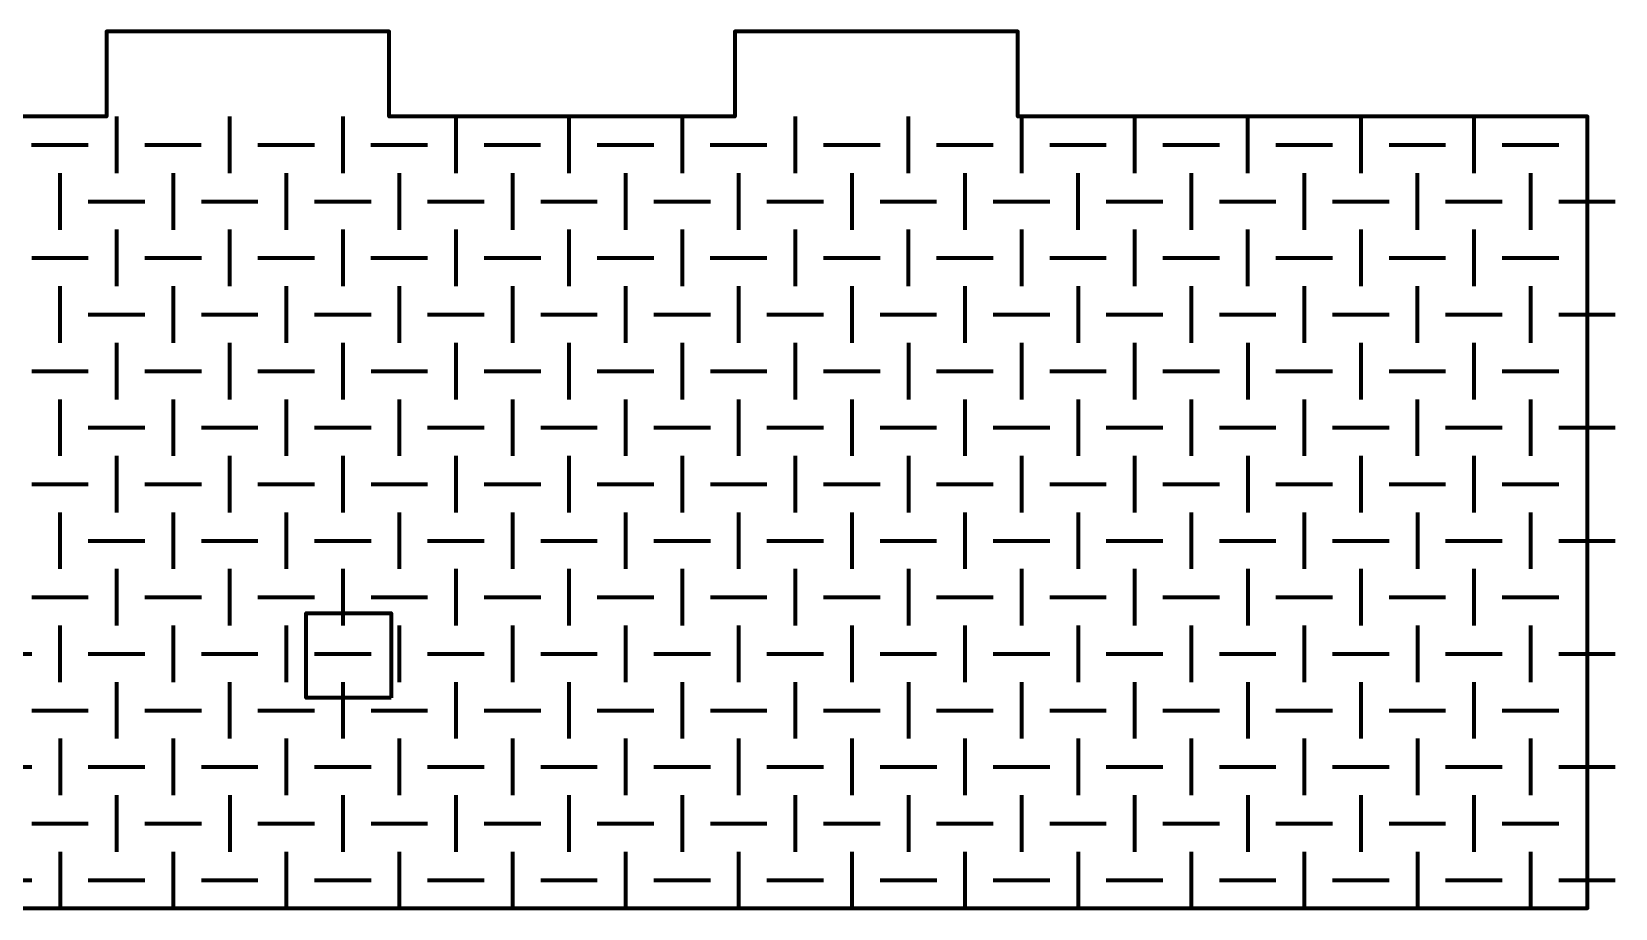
# Model space of a CAD drawing. Header units: inches. Extents: x 247 to 2765, y -1897 to -1110.
# Drawn here: x 1713.3 to 1769.3, y -1804.8 to -1773.8 of the extents above; entities that cross this region are included whole.
import ezdxf

# ---------------------------------------------------------------- set-up
doc = ezdxf.new("R2010")
doc.units = ezdxf.units.IN
doc.header["$MEASUREMENT"] = 0
doc.layers.add('Layer 1', color=7, linetype='Continuous')

# ---------------------------------------------------------------- blocks, each defined once
blk = doc.blocks.new('block 207')
at = {"layer": 'Layer 1', "color": 18, "lineweight": 70, "true_color": 0x010101}
for points in [[(1748.179, -1776.759), (1748.179, -1773.759), (1738.178, -1773.759), (1738.178, -1776.759), (1725.954, -1776.759), (1725.954, -1773.759), (1715.952, -1773.759), (1715.952, -1776.759), (1706.374, -1776.759), (1706.374, -1773.759), (1696.373, -1773.759), (1696.373, -1776.759), (1686.557, -1776.759), (1686.557, -1773.759), (1676.556, -1773.759), (1676.556, -1776.759), (1604.923, -1776.759)], [(1477.303, -1804.759), (1768.33, -1804.759), (1768.33, -1776.759), (1748.179, -1776.759), (1748.179, -1776.759)], [(1726.016, -1797.318), (1723.016, -1797.318), (1723.016, -1794.318), (1726.016, -1794.318), (1726.016, -1797.318)]]:
    blk.add_lwpolyline(points, dxfattribs=at)
blk = doc.blocks.new('block 208')
at = {"layer": 'Layer 1', "color": 240, "lineweight": 70, "true_color": 0xec2227}
for points in [[(1716.309, -1776.76), (1716.309, -1778.76)], [(1720.31, -1776.76), (1720.31, -1778.76)], [(1724.309, -1776.76), (1724.309, -1778.76)], [(1728.309, -1776.76), (1728.309, -1778.76)], [(1732.309, -1776.76), (1732.309, -1778.76)], [(1736.309, -1776.76), (1736.309, -1778.76)], [(1740.309, -1776.76), (1740.309, -1778.76)], [(1744.31, -1776.76), (1744.31, -1778.76)], [(1748.311, -1776.76), (1748.311, -1778.76)], [(1752.311, -1776.76), (1752.311, -1778.76)], [(1756.31, -1776.76), (1756.31, -1778.76)], [(1760.31, -1776.76), (1760.31, -1778.76)], [(1764.31, -1776.76), (1764.31, -1778.76)], [(1713.308, -1777.761), (1715.308, -1777.761)], [(1717.308, -1777.761), (1719.308, -1777.761)], [(1721.309, -1777.761), (1723.309, -1777.761)], [(1725.308, -1777.761), (1727.308, -1777.761)], [(1729.308, -1777.761), (1731.308, -1777.761)], [(1733.308, -1777.761), (1735.308, -1777.761)], [(1737.308, -1777.761), (1739.308, -1777.761)], [(1741.31, -1777.761), (1743.31, -1777.761)], [(1745.309, -1777.761), (1747.31, -1777.761)], [(1749.309, -1777.761), (1751.31, -1777.761)], [(1753.31, -1777.761), (1755.31, -1777.761)], [(1757.309, -1777.761), (1759.31, -1777.761)], [(1761.309, -1777.761), (1763.309, -1777.761)], [(1765.309, -1777.761), (1767.309, -1777.761)], [(1714.308, -1778.76), (1714.308, -1780.761)], [(1718.308, -1778.76), (1718.308, -1780.761)], [(1722.309, -1778.76), (1722.309, -1780.761)], [(1726.308, -1778.76), (1726.308, -1780.761)], [(1730.308, -1778.76), (1730.308, -1780.761)], [(1734.308, -1778.76), (1734.308, -1780.761)], [(1738.308, -1778.76), (1738.308, -1780.761)], [(1742.31, -1778.76), (1742.31, -1780.761)], [(1746.31, -1778.76), (1746.31, -1780.761)], [(1750.31, -1778.76), (1750.31, -1780.761)], [(1754.31, -1778.76), (1754.31, -1780.761)], [(1758.31, -1778.76), (1758.31, -1780.761)], [(1762.31, -1778.76), (1762.31, -1780.761)], [(1766.309, -1778.76), (1766.309, -1780.761)], [(1715.309, -1779.76), (1717.309, -1779.76)], [(1719.309, -1779.76), (1721.31, -1779.76)], [(1723.309, -1779.76), (1725.309, -1779.76)], [(1727.309, -1779.76), (1729.309, -1779.76)], [(1731.309, -1779.76), (1733.308, -1779.76)], [(1735.308, -1779.76), (1737.309, -1779.76)], [(1739.308, -1779.76), (1741.309, -1779.76)], [(1743.31, -1779.76), (1745.311, -1779.76)], [(1747.311, -1779.76), (1749.311, -1779.76)], [(1751.311, -1779.76), (1753.31, -1779.76)], [(1755.31, -1779.76), (1757.31, -1779.76)], [(1759.31, -1779.76), (1761.31, -1779.76)], [(1763.31, -1779.76), (1765.31, -1779.76)], [(1767.31, -1779.76), (1769.31, -1779.76)], [(1716.309, -1780.76), (1716.309, -1782.761)], [(1720.31, -1780.76), (1720.31, -1782.761)], [(1724.309, -1780.76), (1724.309, -1782.761)], [(1728.309, -1780.76), (1728.309, -1782.761)], [(1732.309, -1780.76), (1732.309, -1782.761)], [(1736.309, -1780.76), (1736.309, -1782.761)], [(1740.309, -1780.76), (1740.309, -1782.761)], [(1744.31, -1780.76), (1744.31, -1782.761)], [(1748.312, -1780.76), (1748.312, -1782.761)], [(1752.311, -1780.76), (1752.311, -1782.761)], [(1756.31, -1780.76), (1756.31, -1782.761)], [(1760.31, -1780.76), (1760.31, -1782.761)], [(1764.311, -1780.76), (1764.311, -1782.761)], [(1713.309, -1781.761), (1715.309, -1781.761)], [(1717.308, -1781.761), (1719.309, -1781.761)], [(1721.309, -1781.761), (1723.309, -1781.761)], [(1725.308, -1781.761), (1727.308, -1781.761)], [(1729.308, -1781.761), (1731.309, -1781.761)], [(1733.308, -1781.761), (1735.308, -1781.761)], [(1737.308, -1781.761), (1739.308, -1781.761)], [(1741.31, -1781.761), (1743.31, -1781.761)], [(1745.309, -1781.761), (1747.31, -1781.761)], [(1749.311, -1781.761), (1751.311, -1781.761)], [(1753.31, -1781.761), (1755.31, -1781.761)], [(1757.309, -1781.761), (1759.31, -1781.761)], [(1761.309, -1781.761), (1763.31, -1781.761)], [(1765.31, -1781.761), (1767.31, -1781.761)], [(1714.309, -1782.761), (1714.309, -1784.761)], [(1718.309, -1782.761), (1718.309, -1784.761)], [(1722.309, -1782.761), (1722.309, -1784.761)], [(1726.308, -1782.761), (1726.308, -1784.761)], [(1730.309, -1782.761), (1730.309, -1784.761)], [(1734.308, -1782.761), (1734.308, -1784.761)], [(1738.308, -1782.761), (1738.308, -1784.761)], [(1742.31, -1782.761), (1742.31, -1784.761)], [(1746.31, -1782.761), (1746.31, -1784.761)], [(1750.311, -1782.761), (1750.311, -1784.761)], [(1754.31, -1782.761), (1754.31, -1784.761)], [(1758.31, -1782.761), (1758.31, -1784.761)], [(1762.31, -1782.761), (1762.31, -1784.761)], [(1766.31, -1782.761), (1766.31, -1784.761)], [(1715.309, -1783.761), (1717.309, -1783.761)], [(1719.31, -1783.761), (1721.31, -1783.761)], [(1723.309, -1783.761), (1725.309, -1783.761)], [(1727.309, -1783.761), (1729.309, -1783.761)], [(1731.309, -1783.761), (1733.309, -1783.761)], [(1735.309, -1783.761), (1737.309, -1783.761)], [(1739.309, -1783.761), (1741.309, -1783.761)], [(1743.311, -1783.761), (1745.311, -1783.761)], [(1747.311, -1783.761), (1749.311, -1783.761)], [(1751.311, -1783.761), (1753.311, -1783.761)], [(1755.311, -1783.761), (1757.311, -1783.761)], [(1759.31, -1783.761), (1761.31, -1783.761)], [(1763.31, -1783.761), (1765.31, -1783.761)], [(1767.31, -1783.761), (1769.31, -1783.761)], [(1716.309, -1784.76), (1716.309, -1786.761)], [(1720.31, -1784.76), (1720.31, -1786.761)], [(1724.31, -1784.76), (1724.31, -1786.761)], [(1728.309, -1784.76), (1728.309, -1786.761)], [(1732.309, -1784.76), (1732.309, -1786.761)], [(1736.31, -1784.76), (1736.31, -1786.761)], [(1740.309, -1784.76), (1740.309, -1786.761)], [(1744.311, -1784.76), (1744.311, -1786.761)], [(1748.312, -1784.76), (1748.312, -1786.761)], [(1752.311, -1784.76), (1752.311, -1786.761)], [(1756.311, -1784.76), (1756.311, -1786.761)], [(1760.31, -1784.76), (1760.31, -1786.761)], [(1764.311, -1784.76), (1764.311, -1786.761)], [(1713.309, -1785.761), (1715.309, -1785.761)], [(1717.308, -1785.761), (1719.31, -1785.761)], [(1721.31, -1785.761), (1723.309, -1785.761)], [(1725.309, -1785.761), (1727.309, -1785.761)], [(1729.308, -1785.761), (1731.309, -1785.761)], [(1733.308, -1785.761), (1735.309, -1785.761)], [(1737.309, -1785.761), (1739.309, -1785.761)], [(1741.31, -1785.761), (1743.311, -1785.761)], [(1745.31, -1785.761), (1747.311, -1785.761)], [(1749.311, -1785.761), (1751.311, -1785.761)], [(1753.31, -1785.761), (1755.31, -1785.761)], [(1757.31, -1785.761), (1759.31, -1785.761)], [(1761.31, -1785.761), (1763.31, -1785.761)], [(1765.31, -1785.761), (1767.31, -1785.761)], [(1714.309, -1786.761), (1714.309, -1788.761)], [(1718.309, -1786.761), (1718.309, -1788.761)], [(1722.31, -1786.761), (1722.31, -1788.761)], [(1726.309, -1786.761), (1726.309, -1788.761)], [(1730.309, -1786.761), (1730.309, -1788.761)], [(1734.309, -1786.761), (1734.309, -1788.761)], [(1738.309, -1786.761), (1738.309, -1788.761)], [(1742.311, -1786.761), (1742.311, -1788.761)], [(1746.311, -1786.761), (1746.311, -1788.761)], [(1750.311, -1786.761), (1750.311, -1788.761)], [(1754.31, -1786.761), (1754.31, -1788.761)], [(1758.311, -1786.761), (1758.311, -1788.761)], [(1762.31, -1786.761), (1762.31, -1788.761)], [(1766.31, -1786.761), (1766.31, -1788.761)], [(1715.31, -1787.76), (1717.311, -1787.76)], [(1719.31, -1787.76), (1721.31, -1787.76)], [(1723.309, -1787.76), (1725.309, -1787.76)], [(1727.31, -1787.76), (1729.31, -1787.76)], [(1731.309, -1787.76), (1733.309, -1787.76)], [(1735.309, -1787.76), (1737.309, -1787.76)], [(1739.309, -1787.76), (1741.309, -1787.76)], [(1743.311, -1787.76), (1745.311, -1787.76)], [(1747.312, -1787.76), (1749.312, -1787.76)], [(1751.311, -1787.76), (1753.311, -1787.76)], [(1755.311, -1787.76), (1757.311, -1787.76)], [(1759.31, -1787.76), (1761.311, -1787.76)], [(1763.311, -1787.76), (1765.311, -1787.76)], [(1767.311, -1787.76), (1769.311, -1787.76)], [(1716.311, -1788.76), (1716.311, -1790.76)], [(1720.31, -1788.76), (1720.31, -1790.76)], [(1724.31, -1788.76), (1724.31, -1790.76)], [(1728.31, -1788.76), (1728.31, -1790.76)], [(1732.309, -1788.76), (1732.309, -1790.76)], [(1736.31, -1788.76), (1736.31, -1790.76)], [(1740.31, -1788.76), (1740.31, -1790.76)], [(1744.311, -1788.76), (1744.311, -1790.76)], [(1748.312, -1788.76), (1748.312, -1790.76)], [(1752.311, -1788.76), (1752.311, -1790.76)], [(1756.311, -1788.76), (1756.311, -1790.76)], [(1760.311, -1788.76), (1760.311, -1790.76)], [(1764.311, -1788.76), (1764.311, -1790.76)], [(1713.309, -1789.761), (1715.31, -1789.761)], [(1717.309, -1789.761), (1719.31, -1789.761)], [(1721.31, -1789.761), (1723.309, -1789.761)], [(1725.309, -1789.761), (1727.309, -1789.761)], [(1729.309, -1789.761), (1731.309, -1789.761)], [(1733.308, -1789.761), (1735.309, -1789.761)], [(1737.309, -1789.761), (1739.309, -1789.761)], [(1741.31, -1789.761), (1743.311, -1789.761)], [(1745.311, -1789.761), (1747.311, -1789.761)], [(1749.311, -1789.761), (1751.311, -1789.761)], [(1753.31, -1789.761), (1755.311, -1789.761)], [(1757.31, -1789.761), (1759.31, -1789.761)], [(1761.31, -1789.761), (1763.311, -1789.761)], [(1765.31, -1789.761), (1767.311, -1789.761)], [(1714.31, -1790.76), (1714.31, -1792.76)], [(1718.31, -1790.76), (1718.31, -1792.76)], [(1722.31, -1790.76), (1722.31, -1792.76)], [(1726.309, -1790.76), (1726.309, -1792.76)], [(1730.31, -1790.76), (1730.31, -1792.76)], [(1734.309, -1790.76), (1734.309, -1792.76)], [(1738.309, -1790.76), (1738.309, -1792.76)], [(1742.311, -1790.76), (1742.311, -1792.76)], [(1746.311, -1790.76), (1746.311, -1792.76)], [(1750.311, -1790.76), (1750.311, -1792.76)], [(1754.311, -1790.76), (1754.311, -1792.76)], [(1758.311, -1790.76), (1758.311, -1792.76)], [(1762.311, -1790.76), (1762.311, -1792.76)], [(1766.311, -1790.76), (1766.311, -1792.76)], [(1715.31, -1791.76), (1717.311, -1791.76)], [(1719.311, -1791.76), (1721.31, -1791.76)], [(1723.31, -1791.76), (1725.31, -1791.76)], [(1727.31, -1791.76), (1729.31, -1791.76)], [(1731.31, -1791.76), (1733.31, -1791.76)], [(1735.31, -1791.76), (1737.31, -1791.76)], [(1739.31, -1791.76), (1741.31, -1791.76)], [(1743.311, -1791.76), (1745.312, -1791.76)], [(1747.312, -1791.76), (1749.312, -1791.76)], [(1751.311, -1791.76), (1753.311, -1791.76)], [(1755.311, -1791.76), (1757.312, -1791.76)], [(1759.311, -1791.76), (1761.311, -1791.76)], [(1763.311, -1791.76), (1765.311, -1791.76)], [(1767.311, -1791.76), (1769.311, -1791.76)], [(1716.311, -1792.759), (1716.311, -1794.759)], [(1720.31, -1792.759), (1720.31, -1794.759)], [(1724.31, -1792.759), (1724.31, -1794.759)], [(1728.31, -1792.759), (1728.31, -1794.759)], [(1732.31, -1792.759), (1732.31, -1794.759)], [(1736.31, -1792.759), (1736.31, -1794.759)], [(1740.31, -1792.759), (1740.31, -1794.759)], [(1744.312, -1792.759), (1744.312, -1794.759)], [(1748.312, -1792.759), (1748.312, -1794.759)], [(1752.312, -1792.759), (1752.312, -1794.759)], [(1756.312, -1792.759), (1756.312, -1794.759)], [(1760.311, -1792.759), (1760.311, -1794.759)], [(1764.311, -1792.759), (1764.311, -1794.759)], [(1713.309, -1793.76), (1715.31, -1793.76)], [(1717.309, -1793.76), (1719.31, -1793.76)], [(1721.31, -1793.76), (1723.31, -1793.76)], [(1725.309, -1793.76), (1727.31, -1793.76)], [(1729.309, -1793.76), (1731.309, -1793.76)], [(1733.309, -1793.76), (1735.309, -1793.76)], [(1737.309, -1793.76), (1739.31, -1793.76)], [(1741.311, -1793.76), (1743.311, -1793.76)], [(1745.311, -1793.76), (1747.312, -1793.76)], [(1749.311, -1793.76), (1751.311, -1793.76)], [(1753.311, -1793.76), (1755.311, -1793.76)], [(1757.311, -1793.76), (1759.311, -1793.76)], [(1761.31, -1793.76), (1763.311, -1793.76)], [(1765.31, -1793.76), (1767.311, -1793.76)], [(1714.31, -1794.759), (1714.31, -1796.76)], [(1718.31, -1794.759), (1718.31, -1796.76)], [(1722.31, -1794.759), (1722.31, -1796.76)], [(1726.31, -1794.759), (1726.31, -1796.76)], [(1730.31, -1794.759), (1730.31, -1796.76)], [(1734.31, -1794.759), (1734.31, -1796.76)], [(1738.31, -1794.759), (1738.31, -1796.76)], [(1742.312, -1794.759), (1742.312, -1796.76)], [(1746.312, -1794.759), (1746.312, -1796.76)], [(1750.311, -1794.759), (1750.311, -1796.76)], [(1754.311, -1794.759), (1754.311, -1796.76)], [(1758.311, -1794.759), (1758.311, -1796.76)], [(1762.311, -1794.759), (1762.311, -1796.76)], [(1766.311, -1794.759), (1766.311, -1796.76)], [(1711.308, -1795.759), (1713.309, -1795.759)], [(1715.31, -1795.759), (1717.311, -1795.759)], [(1719.311, -1795.759), (1721.31, -1795.759)], [(1723.31, -1795.759), (1725.31, -1795.759)], [(1727.31, -1795.759), (1729.31, -1795.759)], [(1731.31, -1795.759), (1733.31, -1795.759)], [(1735.31, -1795.759), (1737.31, -1795.759)], [(1739.31, -1795.759), (1741.31, -1795.759)], [(1743.311, -1795.759), (1745.312, -1795.759)], [(1747.312, -1795.759), (1749.312, -1795.759)], [(1751.312, -1795.759), (1753.312, -1795.759)], [(1755.311, -1795.759), (1757.312, -1795.759)], [(1759.311, -1795.759), (1761.312, -1795.759)], [(1763.311, -1795.759), (1765.312, -1795.759)], [(1767.311, -1795.759), (1769.311, -1795.759)], [(1716.311, -1796.759), (1716.311, -1798.758)], [(1720.31, -1796.759), (1720.31, -1798.758)], [(1724.311, -1796.759), (1724.311, -1798.758)], [(1728.311, -1796.759), (1728.311, -1798.758)], [(1732.31, -1796.759), (1732.31, -1798.758)], [(1736.31, -1796.759), (1736.31, -1798.758)], [(1740.31, -1796.759), (1740.31, -1798.758)], [(1744.312, -1796.759), (1744.312, -1798.758)], [(1748.312, -1796.759), (1748.312, -1798.758)], [(1752.312, -1796.759), (1752.312, -1798.758)], [(1756.312, -1796.759), (1756.312, -1798.758)], [(1760.312, -1796.759), (1760.312, -1798.758)], [(1764.312, -1796.759), (1764.312, -1798.758)], [(1713.31, -1797.759), (1715.31, -1797.759)], [(1717.311, -1797.759), (1719.311, -1797.759)], [(1721.31, -1797.759), (1723.31, -1797.759)], [(1725.309, -1797.759), (1727.31, -1797.759)], [(1729.31, -1797.759), (1731.31, -1797.759)], [(1733.309, -1797.759), (1735.31, -1797.759)], [(1737.309, -1797.759), (1739.31, -1797.759)], [(1741.311, -1797.759), (1743.311, -1797.759)], [(1745.311, -1797.759), (1747.312, -1797.759)], [(1749.312, -1797.759), (1751.312, -1797.759)], [(1753.311, -1797.759), (1755.311, -1797.759)], [(1757.311, -1797.759), (1759.311, -1797.759)], [(1761.311, -1797.759), (1763.311, -1797.759)], [(1765.311, -1797.759), (1767.311, -1797.759)], [(1714.311, -1798.758), (1714.311, -1800.759)], [(1718.311, -1798.758), (1718.311, -1800.759)], [(1722.31, -1798.758), (1722.31, -1800.759)], [(1726.31, -1798.758), (1726.31, -1800.759)], [(1730.31, -1798.758), (1730.31, -1800.759)], [(1734.31, -1798.758), (1734.31, -1800.759)], [(1738.31, -1798.758), (1738.31, -1800.759)], [(1742.312, -1798.758), (1742.312, -1800.759)], [(1746.312, -1798.758), (1746.312, -1800.759)], [(1750.312, -1798.758), (1750.312, -1800.759)], [(1754.312, -1798.758), (1754.312, -1800.759)], [(1758.311, -1798.758), (1758.311, -1800.759)], [(1762.312, -1798.758), (1762.312, -1800.759)], [(1766.311, -1798.758), (1766.311, -1800.759)], [(1711.308, -1799.758), (1713.309, -1799.758)], [(1715.31, -1799.758), (1717.311, -1799.758)], [(1719.311, -1799.758), (1721.311, -1799.758)], [(1723.31, -1799.758), (1725.311, -1799.758)], [(1727.31, -1799.758), (1729.31, -1799.758)], [(1731.311, -1799.758), (1733.31, -1799.758)], [(1735.31, -1799.758), (1737.311, -1799.758)], [(1739.31, -1799.758), (1741.31, -1799.758)], [(1743.312, -1799.758), (1745.313, -1799.758)], [(1747.312, -1799.758), (1749.312, -1799.758)], [(1751.312, -1799.758), (1753.312, -1799.758)], [(1755.312, -1799.758), (1757.312, -1799.758)], [(1759.311, -1799.758), (1761.312, -1799.758)], [(1763.311, -1799.758), (1765.312, -1799.758)], [(1767.311, -1799.758), (1769.312, -1799.758)], [(1716.312, -1800.758), (1716.312, -1802.76)], [(1720.311, -1800.758), (1720.311, -1802.76)], [(1724.311, -1800.758), (1724.311, -1802.76)], [(1728.311, -1800.758), (1728.311, -1802.76)], [(1732.31, -1800.758), (1732.31, -1802.76)], [(1736.311, -1800.758), (1736.311, -1802.76)], [(1740.311, -1800.758), (1740.311, -1802.76)], [(1744.313, -1800.758), (1744.313, -1802.76)], [(1748.312, -1800.758), (1748.312, -1802.76)], [(1752.312, -1800.758), (1752.312, -1802.76)], [(1756.312, -1800.758), (1756.312, -1802.76)], [(1760.312, -1800.758), (1760.312, -1802.76)], [(1764.312, -1800.758), (1764.312, -1802.76)], [(1713.31, -1801.76), (1715.31, -1801.76)], [(1717.311, -1801.76), (1719.311, -1801.76)], [(1721.31, -1801.76), (1723.31, -1801.76)], [(1725.31, -1801.76), (1727.31, -1801.76)], [(1729.31, -1801.76), (1731.31, -1801.76)], [(1733.31, -1801.76), (1735.31, -1801.76)], [(1737.31, -1801.76), (1739.31, -1801.76)], [(1741.312, -1801.76), (1743.312, -1801.76)], [(1745.312, -1801.76), (1747.312, -1801.76)], [(1749.312, -1801.76), (1751.312, -1801.76)], [(1753.311, -1801.76), (1755.312, -1801.76)], [(1757.312, -1801.76), (1759.311, -1801.76)], [(1761.311, -1801.76), (1763.311, -1801.76)], [(1765.311, -1801.76), (1767.311, -1801.76)], [(1714.311, -1802.76), (1714.311, -1804.759)], [(1718.311, -1802.76), (1718.311, -1804.759)], [(1722.311, -1802.76), (1722.311, -1804.759)], [(1726.31, -1802.76), (1726.31, -1804.759)], [(1730.31, -1802.76), (1730.31, -1804.759)], [(1734.31, -1802.76), (1734.31, -1804.759)], [(1738.31, -1802.76), (1738.31, -1804.759)], [(1742.312, -1802.76), (1742.312, -1804.759)], [(1746.313, -1802.76), (1746.313, -1804.759)], [(1750.312, -1802.76), (1750.312, -1804.759)], [(1754.312, -1802.76), (1754.312, -1804.759)], [(1758.312, -1802.76), (1758.312, -1804.759)], [(1762.312, -1802.76), (1762.312, -1804.759)], [(1766.311, -1802.76), (1766.311, -1804.759)], [(1711.309, -1803.759), (1713.309, -1803.759)], [(1715.312, -1803.759), (1717.312, -1803.759)], [(1719.311, -1803.759), (1721.311, -1803.759)], [(1723.31, -1803.759), (1725.311, -1803.759)], [(1727.311, -1803.759), (1729.311, -1803.759)], [(1731.311, -1803.759), (1733.311, -1803.759)], [(1735.31, -1803.759), (1737.311, -1803.759)], [(1739.311, -1803.759), (1741.311, -1803.759)], [(1743.312, -1803.759), (1745.313, -1803.759)], [(1747.313, -1803.759), (1749.313, -1803.759)], [(1751.312, -1803.759), (1753.312, -1803.759)], [(1755.312, -1803.759), (1757.312, -1803.759)], [(1759.312, -1803.759), (1761.312, -1803.759)], [(1763.312, -1803.759), (1765.312, -1803.759)], [(1767.312, -1803.759), (1769.312, -1803.759)]]:
    blk.add_lwpolyline(points, dxfattribs=at)
blk = doc.blocks.new('block 206')
at = {"layer": 'Layer 1'}
for name in ['block 207', 'block 208']:
    blk.add_blockref(name, (0, 0), dxfattribs=at)

msp = doc.modelspace()

# ---------------------------------------------------------------- block references
at = {"layer": 'Layer 1'}
msp.add_blockref('block 206', (0, 0), dxfattribs=at)

doc.saveas('drawing.dxf')
